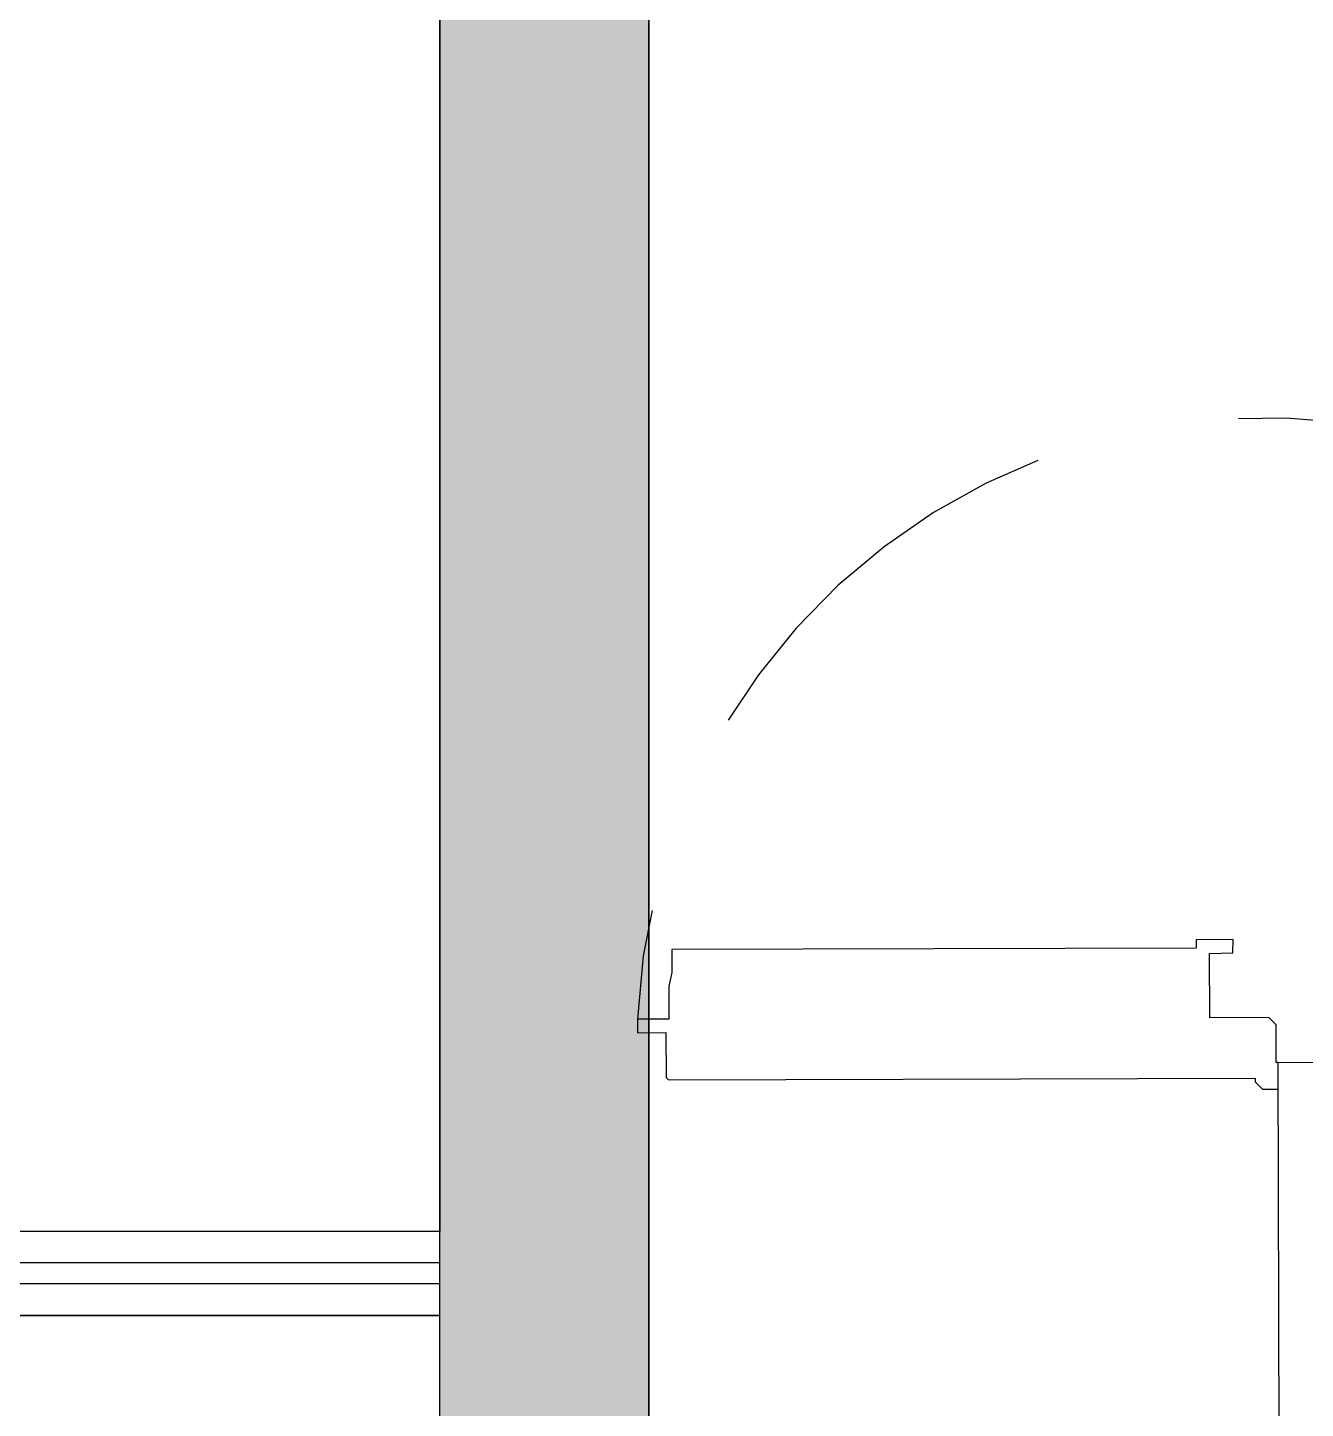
# Model space of a CAD drawing. Extents: x 100 to 738, y -85 to 470.
# Drawn here: x 639.508 to 640.724, y 462.348 to 463.662 of the extents above; entities that cross this region are included whole.
import ezdxf

# ---------------------------------------------------------------- set-up
doc = ezdxf.new("R2010")
doc.units = 0
doc.linetypes.add('HIDDEN', pattern=[0.375, 0.25, -0.125])
doc.layers.get('0').update_dxf_attribs({"linetype": 'CONTINUOUS'})
for name, color, linetype in [('A102', 2, 'CONTINUOUS'), ('ARQ-GES', 4, 'CONTINUOUS'), ('ARQ-PIS', 1, 'CONTINUOUS'), ('ARQ-X01', 1, 'CONTINUOUS'), ('GRF-HTC', 253, 'CONTINUOUS'), ('TAA', 2, 'CONTINUOUS')]:
    doc.layers.add(name, color=color, linetype=linetype)

# ---------------------------------------------------------------- blocks, each defined once
blk = doc.blocks.new('G$C31A0D7E1')
for p, q in [((0.38931, 0.26073), (0.38931, 0.72141)), ((0.38931, 0.72141), (0.77236, 0.72141))]:
    blk.add_line(p, q)
at = {"flags": 128}
blk.add_lwpolyline([(0, 0.74056), (0.01733, 0.74056), (0.01733, 0.71337), (0.01886, 0.71184), (0.37526, 0.71184), (0.37526, 0.70967), (0.37973, 0.7052), (0.38931, 0.7052), (0.38931, 0.72141), (0.38803, 0.72141), (0.38803, 0.7442), (0.38356, 0.74867), (0.34778, 0.74867), (0.34778, 0.78781), (0.36189, 0.788), (0.36212, 0.79611), (0.33967, 0.79611), (0.33967, 0.791), (0.02097, 0.791), (0.02097, 0.77699), (0.01915, 0.76885), (0.01915, 0.74867), (0, 0.74867)], close=True, dxfattribs=at)
at = {"linetype": 'HIDDEN'}
blk.add_arc((0.38165, 0.73099), 0.38206, 358.56372, 177.34701, dxfattribs=at)
blk = doc.blocks.new('AUTO-ATENDE')
at = {"layer": 'TAA', "xscale": 1.56637233478988, "yscale": 1.56637233478988, "zscale": 1.56637233478988, "rotation": 268.420277777788}
blk.add_blockref('G$C31A0D7E1', (98.3315, 75.4247, 0), dxfattribs=at)
blk = doc.blocks.new('BASE ARQ')
at = {"layer": 'GRF-HTC'}
h = blk.add_hatch(color=202, dxfattribs=at)
h.dxf.hatch_style = 1
h.paths.add_polyline_path([(749.6321, 486.331), (749.8309, 486.331), (749.8309, 482.331), (749.6321, 482.331)])
blk.add_line((744.5845, 484.351), (749.6321, 484.351))
at = {"layer": 'A102'}
for p, q in [((749.6321, 484.401), (748.1995, 484.401)), ((749.6321, 484.381), (748.1995, 484.381))]:
    blk.add_line(p, q, dxfattribs=at)
at = {"layer": 'ARQ-GES'}
blk.add_lwpolyline([(749.6321, 486.331), (749.8309, 486.331), (749.8309, 482.331), (749.6321, 482.331)], close=True, dxfattribs=at)
at = {"layer": 'ARQ-X01'}
blk.add_lwpolyline([(748.1995, 484.351), (749.6321, 484.351), (749.6321, 484.431), (748.1995, 484.431)], close=True, dxfattribs=at)
at = {"layer": 'A102', "linetype": 'Continuous', "ltscale": 0.02, "rotation": 91.73371018686326}
blk.add_blockref('AUTO-ATENDE', (828.1884, 387.4555, 0), dxfattribs=at)

msp = doc.modelspace()

# ---------------------------------------------------------------- linework, layer by layer
at = {"layer": 'ARQ-PIS'}
for points in [[(634.8528, 465.2795), (637.7982, 465.2717), (637.7982, 464.4167), (639.9004, 464.4167), (639.9004, 462.5167), (634.8529, 462.5169), (634.8528, 465.2795)], [(634.7529, 462.4367), (634.7529, 460.7867), (636.7004, 460.7867), (636.7004, 456.5367), (626.436, 456.5367), (626.436, 456.7367), (625.0878, 456.7367), (625.0877, 455.0367), (630.1882, 455.0367), (630.1882, 455.6867), (639.9748, 455.6867), (639.9748, 460.4167), (639.9004, 460.4167), (639.9004, 462.4367), (634.7529, 462.4367)]]:
    msp.add_lwpolyline(points, dxfattribs=at)
msp.add_lwpolyline([(640.0993, 464.4167), (645.7282, 464.4167), (645.7282, 462.3311), (640.0993, 462.3173)], close=True, dxfattribs=at)

# ---------------------------------------------------------------- block references
msp.add_blockref('BASE ARQ', (-109.7317, -21.9142))

doc.saveas('drawing.dxf')
